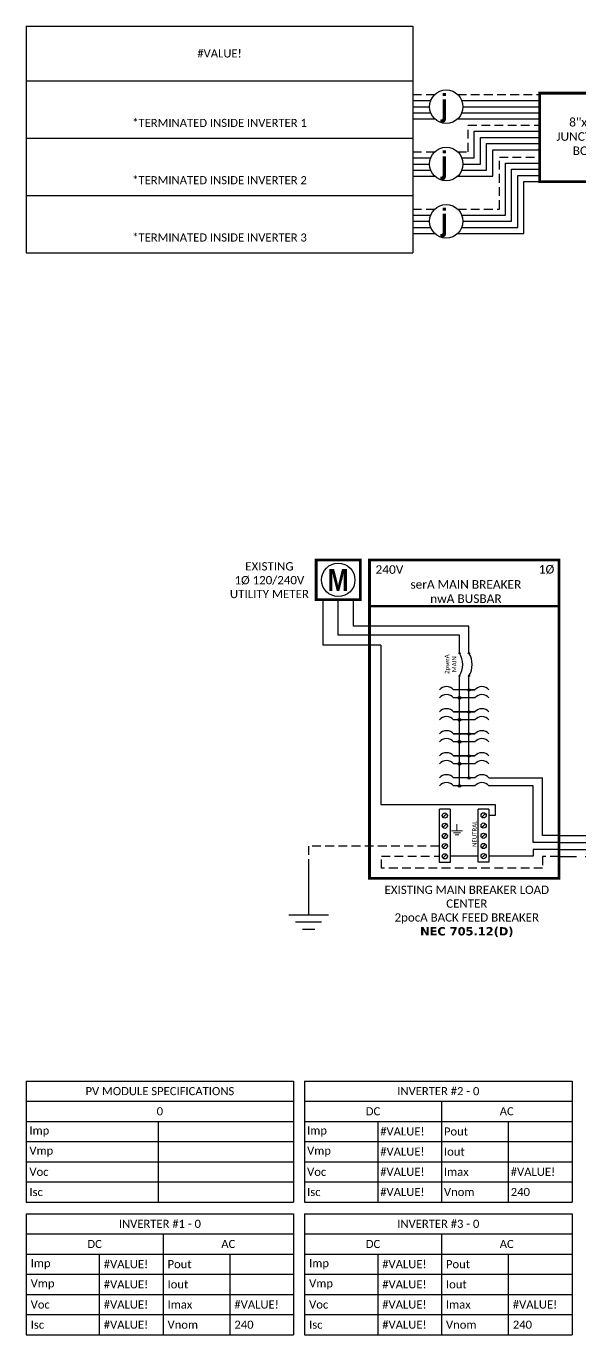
# Model space of a CAD drawing. Header units: feet. Extents: x 18883 to 19513, y 15288 to 15847.
# Drawn here: x 18883 to 19120, y 15288 to 15847 of the extents above; entities that cross this region are included whole.
import ezdxf

# ---------------------------------------------------------------- set-up
doc = ezdxf.new("R2010")
doc.units = ezdxf.units.FT
doc.header["$MEASUREMENT"] = 0
doc.linetypes.add('DASHED', pattern=[0.75, 0.5, -0.25])
doc.linetypes.add('HIDDEN', pattern=[0.375, 0.25, -0.125])
doc.styles.add('ONE LINE TXT', font='techb___.ttf')
doc.styles.get("Standard").update_dxf_attribs({"font": 'calibri.ttf'})

# ---------------------------------------------------------------- blocks, each defined once
blk = doc.blocks.new('*U26')
at = {"color": 7}
blk.add_line((-79.14, 9), (0, 9), dxfattribs=at)
at = {"color": 10}
blk.add_line((-79.14, 6), (0, 6), dxfattribs=at)
at = {"color": 253}
blk.add_line((-79.14, 3), (0, 3), dxfattribs=at)
at = {"color": 92, "linetype": 'DASHED', "ltscale": 15}
blk.add_line((-79.14, 0), (0, 0), dxfattribs=at)
blk = doc.blocks.new('breakerPanel')
at = {"linetype": 'Continuous'}
h = blk.add_hatch(color=1, dxfattribs=at)
h.dxf.hatch_style = 1
edge = h.paths.add_edge_path()
edge.add_arc((-42.47, 86.8), 0.291, 0, 360)
h = blk.add_hatch(color=1, dxfattribs=at)
h.dxf.hatch_style = 1
edge = h.paths.add_edge_path()
edge.add_arc((-38.44, 86.8), 0.291, 0, 360)
h = blk.add_hatch(color=1, dxfattribs=at)
h.dxf.hatch_style = 1
edge = h.paths.add_edge_path()
edge.add_arc((-42.47, 77.16), 0.291, 0, 360)
h = blk.add_hatch(color=1, dxfattribs=at)
h.dxf.hatch_style = 1
edge = h.paths.add_edge_path()
edge.add_arc((-38.44, 77.16), 0.291, 0, 360)
h = blk.add_hatch(color=1, dxfattribs=at)
h.dxf.hatch_style = 1
edge = h.paths.add_edge_path()
edge.add_arc((-42.47, 67.78), 0.528, 0, 360)
h = blk.add_hatch(color=1, dxfattribs=at)
h.dxf.hatch_style = 1
edge = h.paths.add_edge_path()
edge.add_arc((-38.44, 71.16), 0.528, 0, 360)
h = blk.add_hatch(color=1, dxfattribs=at)
h.dxf.hatch_style = 1
edge = h.paths.add_edge_path()
edge.add_arc((-38.44, 61.76), 0.528, 0, 360)
h = blk.add_hatch(color=1, dxfattribs=at)
h.dxf.hatch_style = 1
edge = h.paths.add_edge_path()
edge.add_arc((-42.47, 58.38), 0.528, 0, 360)
h = blk.add_hatch(color=1, dxfattribs=at)
h.dxf.hatch_style = 1
edge = h.paths.add_edge_path()
edge.add_arc((-38.44, 52.36), 0.528, 0, 360)
h = blk.add_hatch(color=1, dxfattribs=at)
h.dxf.hatch_style = 1
edge = h.paths.add_edge_path()
edge.add_arc((-42.47, 48.98), 0.528, 0, 360)
h = blk.add_hatch(color=1, dxfattribs=at)
h.dxf.hatch_style = 1
edge = h.paths.add_edge_path()
edge.add_arc((-42.47, 39.58), 0.528, 0, 360)
h = blk.add_hatch(color=1, dxfattribs=at)
h.dxf.hatch_style = 1
edge = h.paths.add_edge_path()
edge.add_arc((-38.44, 42.95), 0.528, 0, 360)
h = blk.add_hatch(color=1, dxfattribs=at)
h.dxf.hatch_style = 1
edge = h.paths.add_edge_path()
edge.add_arc((-38.44, 33.55), 0.528, 0, 360)
h = blk.add_hatch(color=1, dxfattribs=at)
h.dxf.hatch_style = 1
edge = h.paths.add_edge_path()
edge.add_arc((-42.47, 30.17), 0.528, 0, 360)
at = {"color": 155, "true_color": 0x647190}
blk.add_line((-80.92, 126.59), (0, 126.59), dxfattribs=at)
at = {"color": 253, "linetype": 'Continuous'}
for p, q in [((-100.73, 90.2), (-100.73, 109.7)), ((-76.04, 90.2), (-100.73, 90.2)), ((-76.04, 90.2), (-76.04, 22.16)), ((-76.04, 22.16), (-27.25, 22.16)), ((-27.25, 17.57), (-29.89, 17.57)), ((-27.25, 22.16), (-27.25, 17.57)), ((-11.01, 0.16), (-29.89, 0.16)), ((0, 3), (-11.01, 3)), ((-11.01, 3), (-11.01, 0.16))]:
    blk.add_line(p, q, dxfattribs=at)
at = {"color": 10, "linetype": 'Continuous'}
for p, q in [((-94.24, 94.51), (-94.24, 109.7)), ((-42.47, 94.51), (-94.24, 94.51)), ((-42.47, 87.09), (-42.47, 94.51)), ((-42.47, 30.17), (-42.47, 76.87)), ((-35.88, 67.78), (-45.04, 67.78)), ((-35.88, 58.38), (-45.04, 58.38)), ((-35.88, 48.98), (-45.04, 48.98)), ((-35.88, 39.58), (-45.04, 39.58)), ((-35.88, 30.17), (-45.04, 30.17)), ((-10.98, 30.17), (-29.89, 30.17)), ((-10.98, 6), (-10.98, 30.17)), ((0, 6), (-10.98, 6))]:
    blk.add_line(p, q, dxfattribs=at)
at = {"color": 7, "linetype": 'Continuous'}
for p, q in [((-87.75, 98.34), (-87.75, 109.7)), ((-38.44, 98.34), (-87.75, 98.34)), ((-38.44, 87.09), (-38.44, 98.34)), ((-38.44, 61.76), (-38.44, 76.87)), ((-35.88, 71.16), (-45.04, 71.16)), ((-38.44, 71.16), (-35.88, 71.16)), ((-45.04, 61.76), (-35.88, 61.76)), ((-35.88, 61.76), (-45.04, 61.76)), ((-38.44, 52.36), (-38.44, 61.76)), ((-45.04, 52.36), (-35.88, 52.36)), ((-35.88, 52.36), (-45.04, 52.36)), ((-38.44, 42.95), (-38.44, 52.36)), ((-45.04, 42.95), (-35.88, 42.95)), ((-35.88, 42.95), (-45.04, 42.95)), ((-38.44, 33.55), (-38.44, 42.95)), ((-35.88, 33.55), (-45.04, 33.55)), ((-6.96, 9), (-6.96, 33.55))]:
    blk.add_line(p, q, dxfattribs=at)
at = {"lineweight": 50}
blk.add_line((-80.92, 106.95), (0, 106.95), dxfattribs=at)
at = {"color": 7}
for p, q in [((-29.89, 33.55), (-6.96, 33.55)), ((0, 9), (-6.96, 9))]:
    blk.add_line(p, q, dxfattribs=at)
at = {"color": 1, "linetype": 'Continuous'}
for p, q in [((-51.03, -2.51), (-51.03, 20.23)), ((-46.49, 20.23), (-51.03, 20.23)), ((-46.49, 20.23), (-46.49, -2.51)), ((-34.43, -2.43), (-34.43, 20.16)), ((-29.89, 20.16), (-34.43, 20.16)), ((-29.89, 20.16), (-29.89, -2.43)), ((-46.49, -2.51), (-51.03, -2.51)), ((-29.89, -2.43), (-34.43, -2.43))]:
    blk.add_line(p, q, dxfattribs=at)
at = {"color": 4, "linetype": 'Continuous'}
for p, q in [((-47.97, 18.28), (-49.55, 16.71)), ((-31.37, 18.35), (-32.94, 16.78)), ((-47.97, 13.93), (-49.55, 12.36)), ((-31.37, 14), (-32.94, 12.43)), ((-47.97, 9.58), (-49.55, 8.01)), ((-31.37, 9.65), (-32.94, 8.08)), ((-47.97, 5.23), (-49.55, 3.66)), ((-47.97, 0.88), (-49.55, -0.69)), ((-31.37, 5.3), (-32.94, 3.73)), ((-31.37, 0.95), (-32.94, -0.62))]:
    blk.add_line(p, q, dxfattribs=at)
at = {"color": 92, "linetype": 'HIDDEN', "ltscale": 15}
for p, q in [((-51.03, 4.44), (-106.89, 4.44)), ((-106.89, 4.44), (-106.89, -4.87)), ((-75.84, -4.96), (-75.84, 0.09)), ((-75.84, 0.09), (-51.03, 0.09)), ((0, 0), (-6.96, 0)), ((-6.96, -4.96), (-75.84, -4.96)), ((-6.96, 0), (-6.96, -4.96))]:
    blk.add_line(p, q, dxfattribs=at)
at = {"color": 92, "linetype": 'Continuous', "ltscale": 15}
blk.add_line((-34.43, 0.09), (-46.49, 0.09), dxfattribs=at)
at = {"color": 92, "ltscale": 15}
blk.add_line((-106.89, -4.87), (-106.89, -24.84), dxfattribs=at)
at = {"lineweight": 50, "const_width": 1.19}
for points in [[(-103.67, 109.7), (-103.67, 126.59), (-84.82, 126.59), (-84.82, 109.7)], [(-80.92, -9.3), (-80.92, 126.59), (0, 126.59), (0, -9.3)]]:
    blk.add_lwpolyline(points, close=True, dxfattribs=at)
at = {"color": 92, "linetype": 'Continuous', "lineweight": 5, "ltscale": 0.05, "flags": 128}
for points in [[(-43.54, 13.81), (-43.54, 10.97)], [(-45.88, 10.97), (-41.2, 10.97)], [(-42.01, 10.1), (-45.07, 10.1)], [(-42.82, 9.23), (-44.25, 9.23)]]:
    blk.add_lwpolyline(points, dxfattribs=at)
at = {"color": 92, "linetype": 'Continuous', "ltscale": 4, "flags": 128}
for points in [[(-115.37, -24.84), (-98.41, -24.84)], [(-101.35, -27.98), (-112.43, -27.98)], [(-104.29, -31.12), (-109.49, -31.12)]]:
    blk.add_lwpolyline(points, dxfattribs=at)
at = {"linetype": 'Continuous'}
blk.add_circle((-94.24, 118.15), 7.15, dxfattribs=at)
at = {"color": 1, "linetype": 'Continuous'}
for centre, radius in [((-42.47, 86.8), 0.291), ((-38.44, 86.8), 0.291), ((-42.47, 77.16), 0.291), ((-38.44, 77.16), 0.291), ((-42.47, 67.78), 0.528), ((-38.44, 71.16), 0.528), ((-38.44, 61.76), 0.528), ((-42.47, 58.38), 0.528), ((-38.44, 52.36), 0.528), ((-42.47, 48.98), 0.528), ((-42.47, 39.58), 0.528), ((-38.44, 42.95), 0.528), ((-38.44, 33.55), 0.528), ((-42.47, 30.17), 0.528)]:
    blk.add_circle(centre, radius, dxfattribs=at)
at = {"color": 4, "linetype": 'Continuous'}
for centre in [(-48.76, 17.49), (-32.16, 17.57), (-48.76, 13.14), (-32.16, 13.21), (-48.76, 8.79), (-32.16, 8.86), (-32.16, 4.51), (-48.76, 4.44), (-48.76, 0.09), (-32.16, 0.16)]:
    blk.add_circle(centre, 1.11, dxfattribs=at)
at = {"color": 1, "linetype": 'Continuous'}
for centre, radius, start, end in [((-50.14, 81.98), 9.06, 327.8708, 32.1292), ((-46.11, 81.98), 9.06, 327.8708, 32.1292), ((-48.03, 68.62), 3.93, 40.3392, 139.6608), ((-48.03, 65.24), 3.93, 40.3392, 139.6608), ((-32.88, 68.62), 3.93, 40.3392, 139.6608), ((-32.88, 65.24), 3.93, 40.3392, 139.6608), ((-48.03, 59.21), 3.93, 40.3392, 139.6608), ((-32.88, 59.21), 3.93, 40.3392, 139.6608), ((-48.03, 55.84), 3.93, 40.3392, 139.6608), ((-32.88, 55.84), 3.93, 40.3392, 139.6608), ((-48.03, 49.81), 3.93, 40.3392, 139.6608), ((-48.03, 46.43), 3.93, 40.3392, 139.6608), ((-32.88, 49.81), 3.93, 40.3392, 139.6608), ((-32.88, 46.43), 3.93, 40.3392, 139.6608), ((-48.03, 40.41), 3.93, 40.3392, 139.6608), ((-48.03, 37.03), 3.93, 40.3392, 139.6608), ((-32.88, 40.41), 3.93, 40.3392, 139.6608), ((-32.88, 37.03), 3.93, 40.3392, 139.6608), ((-48.03, 31.01), 3.93, 40.3392, 139.6608), ((-32.88, 31.01), 3.93, 40.3392, 139.6608), ((-48.03, 27.63), 3.93, 40.3392, 139.6608), ((-32.88, 27.63), 3.93, 40.3392, 139.6608)]:
    blk.add_arc(centre, radius, start, end, dxfattribs=at)
at = {"color": 253, "linetype": 'Continuous', "style": 'ONE LINE TXT'}
blk.add_text('M', height=9.38, dxfattribs=at).set_placement((-98.8, 113.43))
at = {"color": 4, "linetype": 'Continuous'}
blk.add_text('NEUTRAL', height=1.874, rotation=90, dxfattribs=at).set_placement((-35.08, 4.08))
at = {"color": 1, "attachment_point": 5}
for s, width, gutter_width, heights, insert, char_height in [('EXISTING\\P1Ø 120/240V UTILITY METER', 37.8067, 7.17, [0], (-123.64, 118), 3.5433), ('240V', 0.1481, 0.75, [0], (-72.39, 122.54), 3.658), ('1Ø', 0.1481, 0.75, [0], (-5.31, 122.54), 3.658), ('serA MAIN BREAKER\\PnwA BUSBAR', 72.4998, 0.75, [0], (-39.75, 113.14), 3.6576), ('EXISTING MAIN BREAKER LOAD CENTER\\P2pocA BACK FEED BREAKER \\P{\\fVerdana|b1|i0|c0|p34;NEC 705.12(D)}', 79.2627, 97.94, [154.49], (-39.35, -23.38), 3.5433)]:
    blk.add_mtext_dynamic_manual_height_columns(s, width=width, gutter_width=gutter_width, heights=heights, dxfattribs=dict(at, insert=insert, char_height=char_height))
at = {"color": 4, "linetype": 'Continuous', "insert": (-46.25, 82.15), "char_height": 1.874, "attachment_point": 5, "rotation": 90}
blk.add_mtext_dynamic_manual_height_columns('2pserA\\PMAIN', width=0.1481, gutter_width=0.75, heights=[0], dxfattribs=at)
blk = doc.blocks.new('*U28')
at = {"color": 7}
blk.add_blockref('breakerPanel', (0, 0), dxfattribs=at)
blk = doc.blocks.new('*T18')
at = {"color": 0, "lineweight": -2, "transparency": 16777216}
for p, q in [((0, 0), (114.19, 0)), ((0, 0), (0, -51.7)), ((114.19, 0), (114.19, -51.7)), ((0, -8.62), (114.19, -8.62)), ((58.43, -8.62), (58.43, -51.7)), ((0, -17.23), (114.19, -17.23)), ((31.22, -17.23), (31.22, -51.7)), ((86.98, -17.23), (86.98, -51.7)), ((0, -25.85), (114.19, -25.85)), ((0, -34.47), (114.19, -34.47)), ((0, -43.08), (114.19, -43.08)), ((0, -51.7), (114.19, -51.7))]:
    blk.add_line(p, q, dxfattribs=at)
at = {"color": 0, "linetype": 'Continuous', "transparency": 16777216, "char_height": 3.4544}
for s, insert, width, attachment_point in [('{\\fCalibri|b0|i0|c0;INVERTER #1 - 0', (57.09, -4.31), 110.3293, 5), ('{\\fCalibri|b0|i0|c0;DC', (29.22, -12.93), 54.5755, 5), ('{\\fCalibri|b0|i0|c0;AC', (86.31, -12.93), 51.8976, 5), ('{\\fCalibri|b0|i0|c0;Imp', (1.93, -21.54), 27.3681, 4), ('{\\fCalibri|b0|i0|c0;#VALUE!', (33.15, -21.54), 23.3513, 4), ('{\\fCalibri|b0|i0|c0;Pout', (60.36, -21.54), 24.6902, 4), ('{\\fCalibri|b0|i0|c0;', (88.91, -21.54), 23.3513, 4), ('{\\fCalibri|b0|i0|c0;Vmp', (1.93, -30.16), 27.3681, 4), ('{\\fCalibri|b0|i0|c0;#VALUE!', (33.15, -30.16), 23.3513, 4), ('{\\fCalibri|b0|i0|c0;Iout', (60.36, -30.16), 24.6902, 4), ('{\\fCalibri|b0|i0|c0;', (88.91, -30.16), 23.3513, 4), ('{\\fCalibri|b0|i0|c0;Voc', (1.93, -38.78), 27.3681, 4), ('{\\fCalibri|b0|i0|c0;#VALUE!', (33.15, -38.78), 23.3513, 4), ('{\\fCalibri|b0|i0|c0;Imax', (60.36, -38.78), 24.6902, 4), ('{\\fCalibri|b0|i0|c0;#VALUE!', (88.91, -38.78), 23.3513, 4), ('{\\fCalibri|b0|i0|c0;Isc', (1.93, -47.39), 27.3681, 4), ('{\\fCalibri|b0|i0|c0;#VALUE!', (33.15, -47.39), 23.3513, 4), ('{\\fCalibri|b0|i0|c0;Vnom', (60.36, -47.39), 24.6902, 4), ('{\\fCalibri|b0|i0|c0;240', (88.91, -47.39), 23.3513, 4)]:
    blk.add_mtext(s, dxfattribs=dict(at, insert=insert, width=width, attachment_point=attachment_point))
blk = doc.blocks.new('*T19')
at = {"color": 0, "lineweight": -2, "transparency": 16777216}
for p, q in [((0, 0), (114.19, 0)), ((0, 0), (0, -51.7)), ((114.19, 0), (114.19, -51.7)), ((0, -8.62), (114.19, -8.62)), ((58.43, -8.62), (58.43, -51.7)), ((0, -17.23), (114.19, -17.23)), ((31.22, -17.23), (31.22, -51.7)), ((86.98, -17.23), (86.98, -51.7)), ((0, -25.85), (114.19, -25.85)), ((0, -34.47), (114.19, -34.47)), ((0, -43.08), (114.19, -43.08)), ((0, -51.7), (114.19, -51.7))]:
    blk.add_line(p, q, dxfattribs=at)
at = {"color": 0, "linetype": 'Continuous', "transparency": 16777216, "char_height": 3.4544}
for s, insert, width, attachment_point in [('{\\fCalibri|b0|i0|c0;INVERTER #2 - 0', (57.09, -4.31), 112.0547, 5), ('{\\fCalibri|b0|i0|c0;DC', (29.22, -12.93), 56.3009, 5), ('{\\fCalibri|b0|i0|c0;AC', (86.31, -12.93), 53.623, 5), ('{\\fCalibri|b0|i0|c0;Imp', (1.07, -21.54), 29.0935, 4), ('{\\fCalibri|b0|i0|c0;#VALUE!', (32.29, -21.54), 25.0767, 4), ('{\\fCalibri|b0|i0|c0;Pout', (59.5, -21.54), 26.4156, 4), ('{\\fCalibri|b0|i0|c0;', (88.04, -21.54), 25.0767, 4), ('{\\fCalibri|b0|i0|c0;Vmp', (1.07, -30.16), 29.0935, 4), ('{\\fCalibri|b0|i0|c0;#VALUE!', (32.29, -30.16), 25.0767, 4), ('{\\fCalibri|b0|i0|c0;Iout', (59.5, -30.16), 26.4156, 4), ('{\\fCalibri|b0|i0|c0;', (88.04, -30.16), 25.0767, 4), ('{\\fCalibri|b0|i0|c0;Voc', (1.07, -38.78), 29.0935, 4), ('{\\fCalibri|b0|i0|c0;#VALUE!', (32.29, -38.78), 25.0767, 4), ('{\\fCalibri|b0|i0|c0;Imax', (59.5, -38.78), 26.4156, 4), ('{\\fCalibri|b0|i0|c0;#VALUE!', (88.04, -38.78), 25.0767, 4), ('{\\fCalibri|b0|i0|c0;Isc', (1.07, -47.39), 29.0935, 4), ('{\\fCalibri|b0|i0|c0;#VALUE!', (32.29, -47.39), 25.0767, 4), ('{\\fCalibri|b0|i0|c0;Vnom', (59.5, -47.39), 26.4156, 4), ('{\\fCalibri|b0|i0|c0;240', (88.04, -47.39), 25.0767, 4)]:
    blk.add_mtext(s, dxfattribs=dict(at, insert=insert, width=width, attachment_point=attachment_point))
blk = doc.blocks.new('*T20')
at = {"color": 0, "lineweight": -2, "transparency": 16777216}
for p, q in [((0, 0), (114.19, 0)), ((0, 0), (0, -51.7)), ((114.19, 0), (114.19, -51.7)), ((0, -8.62), (114.19, -8.62)), ((58.43, -8.62), (58.43, -51.7)), ((0, -17.23), (114.19, -17.23)), ((31.22, -17.23), (31.22, -51.7)), ((86.98, -17.23), (86.98, -51.7)), ((0, -25.85), (114.19, -25.85)), ((0, -34.47), (114.19, -34.47)), ((0, -43.08), (114.19, -43.08)), ((0, -51.7), (114.19, -51.7))]:
    blk.add_line(p, q, dxfattribs=at)
at = {"color": 0, "linetype": 'Continuous', "transparency": 16777216, "char_height": 3.4544}
for s, insert, width, attachment_point in [('{\\fCalibri|b0|i0|c0;INVERTER #3 - 0', (57.09, -4.31), 110.3293, 5), ('{\\fCalibri|b0|i0|c0;DC', (29.22, -12.93), 54.5755, 5), ('{\\fCalibri|b0|i0|c0;AC', (86.31, -12.93), 51.8976, 5), ('{\\fCalibri|b0|i0|c0;Imp', (1.93, -21.54), 27.3681, 4), ('{\\fCalibri|b0|i0|c0;#VALUE!', (33.15, -21.54), 23.3513, 4), ('{\\fCalibri|b0|i0|c0;Pout', (60.36, -21.54), 24.6902, 4), ('{\\fCalibri|b0|i0|c0;', (88.91, -21.54), 23.3513, 4), ('{\\fCalibri|b0|i0|c0;Vmp', (1.93, -30.16), 27.3681, 4), ('{\\fCalibri|b0|i0|c0;#VALUE!', (33.15, -30.16), 23.3513, 4), ('{\\fCalibri|b0|i0|c0;Iout', (60.36, -30.16), 24.6902, 4), ('{\\fCalibri|b0|i0|c0;', (88.91, -30.16), 23.3513, 4), ('{\\fCalibri|b0|i0|c0;Voc', (1.93, -38.78), 27.3681, 4), ('{\\fCalibri|b0|i0|c0;#VALUE!', (33.15, -38.78), 23.3513, 4), ('{\\fCalibri|b0|i0|c0;Imax', (60.36, -38.78), 24.6902, 4), ('{\\fCalibri|b0|i0|c0;#VALUE!', (88.91, -38.78), 23.3513, 4), ('{\\fCalibri|b0|i0|c0;Isc', (1.93, -47.39), 27.3681, 4), ('{\\fCalibri|b0|i0|c0;#VALUE!', (33.15, -47.39), 23.3513, 4), ('{\\fCalibri|b0|i0|c0;Vnom', (60.36, -47.39), 24.6902, 4), ('{\\fCalibri|b0|i0|c0;240', (88.91, -47.39), 23.3513, 4)]:
    blk.add_mtext(s, dxfattribs=dict(at, insert=insert, width=width, attachment_point=attachment_point))
blk = doc.blocks.new('*T21')
at = {"color": 0, "lineweight": -2, "transparency": 16777216}
for p, q in [((0, 0), (114.19, 0)), ((0, 0), (0, -51.69)), ((114.19, 0), (114.19, -51.69)), ((0, -8.62), (114.19, -8.62)), ((0, -17.23), (114.19, -17.23)), ((56.41, -17.23), (56.41, -51.69)), ((0, -25.85), (114.19, -25.85)), ((0, -34.46), (114.19, -34.46)), ((0, -43.08), (114.19, -43.08)), ((0, -51.69), (114.19, -51.69))]:
    blk.add_line(p, q, dxfattribs=at)
at = {"color": 0, "linetype": 'Continuous', "transparency": 16777216, "char_height": 3.4544}
for s, insert, width, attachment_point in [('{\\fCalibri|b0|i0|c0;PV MODULE SPECIFICATIONS', (57.09, -4.31), 111.433, 5), ('{\\fCalibri|b0|i0|c0;0', (57.09, -12.92), 111.433, 5), ('{\\fCalibri|b0|i0|c0;Imp', (1.38, -21.54), 53.6551, 4), ('{\\fCalibri|b0|i0|c0;', (57.78, -21.54), 55.0254, 4), ('{\\fCalibri|b0|i0|c0;Vmp', (1.38, -30.15), 53.6551, 4), ('{\\fCalibri|b0|i0|c0;', (57.78, -30.15), 55.0254, 4), ('{\\fCalibri|b0|i0|c0;Voc', (1.38, -38.77), 53.6551, 4), ('{\\fCalibri|b0|i0|c0;', (57.78, -38.77), 55.0254, 4), ('{\\fCalibri|b0|i0|c0;Isc', (1.38, -47.39), 53.6551, 4), ('{\\fCalibri|b0|i0|c0;', (57.78, -47.39), 55.0254, 4)]:
    blk.add_mtext(s, dxfattribs=dict(at, insert=insert, width=width, attachment_point=attachment_point))
blk = doc.blocks.new('*T24')
at = {"color": 0, "lineweight": -2, "transparency": 16777216}
for p, q in [((0, 0), (165.11, 0)), ((0, 0), (0, -96.74)), ((165.11, 0), (165.11, -96.74)), ((0, -23.32), (165.11, -23.32)), ((0, -47.8), (165.11, -47.8)), ((0, -72.27), (165.11, -72.27)), ((0, -96.74), (165.11, -96.74))]:
    blk.add_line(p, q, dxfattribs=at)
at = {"color": 0, "linetype": 'Continuous', "transparency": 16777216, "char_height": 3.4544, "width": 156.9097, "attachment_point": 5}
for s, insert in [('{\\fCalibri|b0|i0|c0;#VALUE!', (82.56, -11.66)), ('{\\fCalibri|b0|i0|c0;^J^J*TERMINATED INSIDE INVERTER 1', (82.56, -35.56)), ('{\\fCalibri|b0|i0|c0;^J^J*TERMINATED INSIDE INVERTER 2', (82.56, -60.03)), ('{\\fCalibri|b0|i0|c0;^J^J*TERMINATED INSIDE INVERTER 3', (82.56, -84.5))]:
    blk.add_mtext(s, dxfattribs=dict(at, insert=insert))
blk = doc.blocks.new('8x8box')
at = {"lineweight": 50, "const_width": 1.19}
blk.add_lwpolyline([(37.78, 0), (0, 0), (0, 37.78), (37.78, 37.78)], close=True, dxfattribs=at)
at = {"color": 1, "insert": (19.03, 19.26), "char_height": 3.6576, "attachment_point": 5}
blk.add_mtext_dynamic_manual_height_columns('8"x8"  JUNCTION BOX ', width=0.4767, gutter_width=7.17, heights=[0], dxfattribs=at)

msp = doc.modelspace()

# ---------------------------------------------------------------- linework, layer by layer
at = {"color": 92, "linetype": 'HIDDEN', "ltscale": 15}
for p, q in [((19048.35, 15817.87), (19057.77, 15817.87)), ((19067.46, 15817.87), (19102.5, 15817.87)), ((19071.98, 15793.4), (19071.98, 15804.76)), ((19071.98, 15804.76), (19102.5, 15804.76)), ((19048.35, 15793.4), (19057.77, 15793.4)), ((19067.46, 15793.4), (19071.98, 15793.4)), ((19085.29, 15768.92), (19085.29, 15791.14)), ((19085.29, 15791.14), (19102.5, 15791.14)), ((19048.35, 15768.92), (19057.77, 15768.92)), ((19067.46, 15768.92), (19085.29, 15768.92))]:
    msp.add_line(p, q, dxfattribs=at)
at = {"color": 10, "linetype": 'Continuous'}
for p, q in [((19048.35, 15815.25), (19056.16, 15815.25)), ((19069.25, 15815.25), (19102.5, 15815.25)), ((19048.35, 15810), (19056.16, 15810)), ((19069.25, 15810), (19102.5, 15810)), ((19074.6, 15790.77), (19074.6, 15802.14)), ((19074.6, 15802.14), (19102.5, 15802.14)), ((19079.84, 15785.53), (19079.84, 15796.89)), ((19079.84, 15796.89), (19102.5, 15796.89)), ((19048.35, 15790.77), (19056.16, 15790.77)), ((19069.25, 15790.77), (19074.6, 15790.77)), ((19087.91, 15766.3), (19087.91, 15788.52)), ((19087.91, 15788.52), (19102.5, 15788.52)), ((19048.35, 15785.53), (19056.16, 15785.53)), ((19069.25, 15785.53), (19079.84, 15785.53)), ((19093.15, 15761.06), (19093.15, 15783.27)), ((19093.15, 15783.27), (19102.5, 15783.27)), ((19048.35, 15766.3), (19056.16, 15766.3)), ((19069.25, 15766.3), (19087.91, 15766.3)), ((19048.35, 15761.06), (19056.16, 15761.06)), ((19069.25, 15761.06), (19093.15, 15761.06))]:
    msp.add_line(p, q, dxfattribs=at)
at = {"color": 7, "linetype": 'Continuous'}
for p, q in [((19048.35, 15812.62), (19055.47, 15812.62)), ((19069.75, 15812.62), (19102.5, 15812.62)), ((19048.35, 15807.38), (19057.77, 15807.38)), ((19067.46, 15807.38), (19102.5, 15807.38)), ((19077.22, 15788.15), (19077.22, 15799.52)), ((19077.22, 15799.52), (19102.5, 15799.52)), ((19082.47, 15782.91), (19082.47, 15794.27)), ((19082.47, 15794.27), (19102.5, 15794.27)), ((19048.35, 15788.15), (19055.47, 15788.15)), ((19069.75, 15788.15), (19077.22, 15788.15)), ((19048.35, 15782.91), (19057.77, 15782.91)), ((19067.46, 15782.91), (19082.47, 15782.91)), ((19090.53, 15763.68), (19090.53, 15785.9)), ((19090.53, 15785.9), (19102.5, 15785.9)), ((19095.78, 15758.44), (19095.78, 15780.65)), ((19095.78, 15780.65), (19102.5, 15780.65)), ((19048.35, 15763.68), (19055.47, 15763.68)), ((19069.75, 15763.68), (19090.53, 15763.68)), ((19048.35, 15758.44), (19057.77, 15758.44)), ((19067.46, 15758.44), (19095.78, 15758.44))]:
    msp.add_line(p, q, dxfattribs=at)
for centre in [(19062.61, 15812.62), (19062.61, 15788.15), (19062.61, 15763.68)]:
    msp.add_circle(centre, 7.14, dxfattribs=at)

# ---------------------------------------------------------------- block references
for name, p in [('*T24', (18883.24, 15847.01)), ('*T21', (18883.24, 15396.52)), ('*T19', (19002.13, 15396.53)), ('*T18', (18883.24, 15339.86)), ('*T20', (19002.13, 15339.86))]:
    msp.add_blockref(name, p)
at = {"color": 7}
for name, p in [('8x8box', (19102.5, 15780.62)), ('*U28', (19110.74, 15492.41)), ('*U26', (19189.88, 15492.41))]:
    msp.add_blockref(name, p, dxfattribs=at)

# ---------------------------------------------------------------- texts
at = {"color": 1, "linetype": 'Continuous', "char_height": 9.3833, "attachment_point": 1, "style": 'ONE LINE TXT'}
for insert in [(19060.31, 15818.01), (19060.31, 15793.54), (19060.31, 15769.07)]:
    msp.add_mtext_dynamic_manual_height_columns('{\\W1;\\C256;j}', width=0.1385, gutter_width=2.13, heights=[0], dxfattribs=dict(at, insert=insert))

doc.saveas('drawing.dxf')
